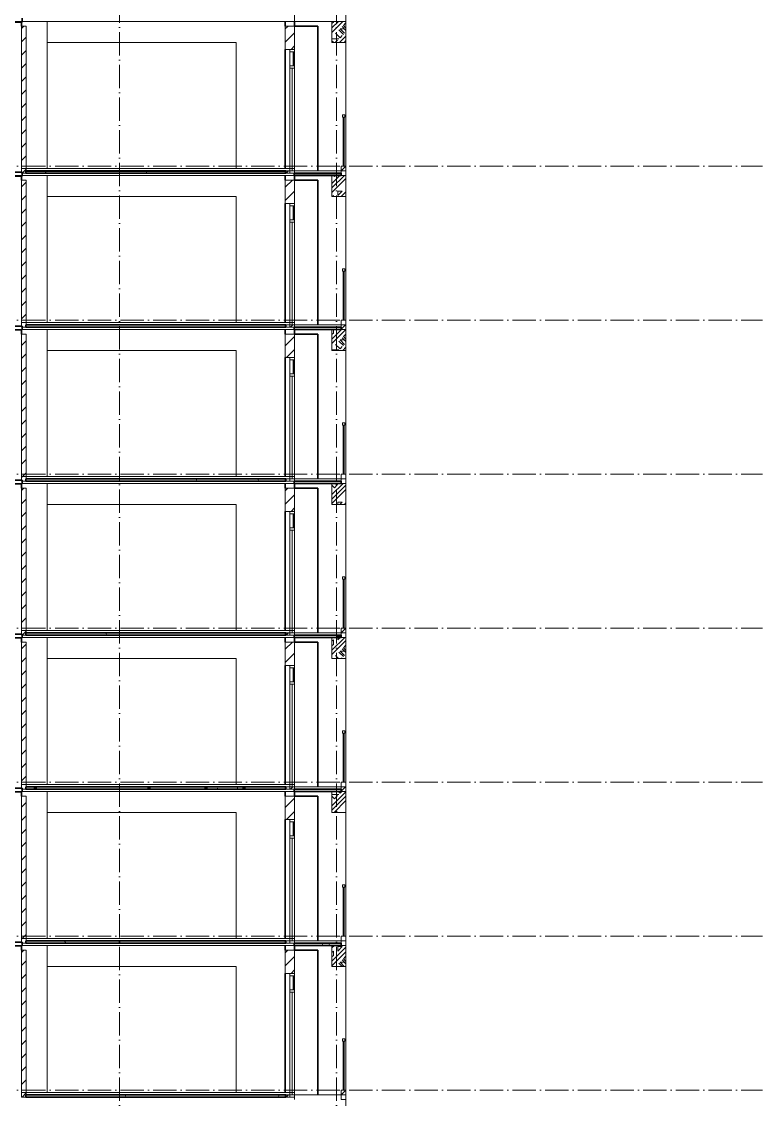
# Model space of a CAD drawing. Header units: millimetres. Extents: x -4940 to 55609, y -15283 to 93540.
# Drawn here: x 35650 to 51521, y 25000 to 48100 of the extents above; entities that cross this region are included whole.
import ezdxf

# ---------------------------------------------------------------- set-up
doc = ezdxf.new("R2010")
doc.units = ezdxf.units.MM
doc.linetypes.add('Grid Line', pattern=[14, 10, -2, 0, -2])
for name, color, linetype, lineweight in [('A-FLOR-HRAL', 41, 'Continuous', 5), ('A-FLOR-MCUT', 3, 'Continuous', 9), ('CUA', 31, 'Continuous', 9), ('HATCH-TUONG', 152, 'Continuous', 9), ('NET CAT', 3, 'Continuous', 5), ('NET CATConcrete', 3, 'Continuous', 5), ('NET THAY 2', 55, 'Continuous', 5), ('NET-CAT', 3, 'Continuous', 9), ('NET-THAY', 2, 'Continuous', 15), ('TRUC', 225, 'Continuous', 5)]:
    doc.layers.add(name, color=color, linetype=linetype, lineweight=lineweight)
pattern_1 = [(0, (21278.48, 39800), (1625.6, 406.4), [67.056, -1152.144, 67.056, -1152.144, -6502.4]), (0, (21278.48, 39800), (1625.6, 406.4), [-2438.4, 67.056, -2371.344, 67.056, -1152.144, -2844.8]), (0, (21278.48, 39800), (1625.6, 406.4), [-6096, 67.056, -745.744, 67.056, -1964.944]), (120, (21888.08, 40003.2), (-1164.753, 1204.611), [67.056, -1152.144, 67.056, -7654.544]), (120, (21888.08, 40003.2), (-1164.753, 1204.611), [-1286.256, -1152.144, 67.056, -2371.344, -4064]), (120, (21888.08, 40003.2), (-1164.753, 1204.611), [-4876.8, 67.056, -1152.144, 67.056, -2777.744]), (120, (21888.08, 40003.2), (-1164.753, 1204.611), [-6163.056, -745.744, 67.056, -1964.944]), (240, (22091.28, 40816), (-460.847, -1611.011), [67.056, -1152.144, 67.056, -7654.544]), (240, (22091.28, 40816), (-460.847, -1611.011), [-1286.256, -1152.144, 67.056, -2371.344, -4064]), (240, (22091.28, 40816), (-460.847, -1611.011), [-4876.8, 67.056, -1152.144, 67.056, -2777.744]), (240, (22091.28, 40816), (-460.847, -1611.011), [-6163.056, -745.744, 67.056, -1964.944])]
pattern_2 = [(45, (21278.48, 39800), (-141.4214, 141.4214), [])]
pattern_3 = [(45, (21373.7, 39800), (-476.246, 476.246), []), (45, (21469, 39800), (-476.246, 476.246), []), (45, (21278.5, 39800), (-476.246, 476.246), []), (45, (21754.7, 39800), (-476.246, 476.246), []), (45, (21850, 39800), (-476.246, 476.246), []), (0, (21659.5, 39895.25), (0, 952.5), [95.25, -857.25]), (0, (21754.7, 39990.5), (0, 952.5), [95.25, -857.25]), (45, (21659.5, 39895.25), (0, 952.491), [134.684, -1212.342]), (45, (21754.7, 39895.25), (0, 952.491), [134.684, -1212.342]), (0, (21659.5, 39895.25), (0, 952.5), [95.25, -857.25]), (90, (21183.2, 39895.25), (-952.5, 6e-14), [95.25, -857.25]), (90, (21278.5, 39895.25), (-952.5, 6e-14), [190.5, -762]), (45, (21183.2, 39990.5), (0, 952.491), [134.684, -1212.342]), (90, (22040.5, 40181), (-952.5, 6e-14), [95.25, -857.25]), (0, (21945.2, 40181), (0, 952.5), [95.25, -857.25]), (45, (21945.2, 40181), (0, 952.491), [134.684, -1212.342]), (0, (22135.7, 39895.25), (0, 952.5), [95.25, -857.25]), (0, (22135.7, 40371.5), (0, 952.5), [95.25, -857.25]), (90, (22326.2, 40466.75), (-952.5, 6e-14), [95.25, -857.25]), (45, (22135.7, 40371.5), (0, 952.491), [269.367, -1077.66]), (45, (22231, 40371.5), (0, 952.491), [134.684, -1212.342]), (45, (22421.5, 40562), (0, 952.491), [134.684, -1212.342]), (0, (22421.5, 40657.25), (0, 952.5), [95.25, -857.25]), (90, (22421.5, 40562), (-952.5, 6e-14), [95.25, -857.25]), (0, (21754.7, 40562), (0, 952.5), [95.25, -857.25]), (0, (21945.2, 40657.25), (0, 952.5), [95.25, -857.25]), (90, (21850, 40562), (-952.5, 6e-14), [95.25, -857.25]), (90, (21945.2, 40562), (-952.5, 6e-14), [95.25, -857.25]), (45, (21754.7, 40562), (0, 952.491), [134.684, -1212.342]), (45, (21945.2, 40562), (0, 952.491), [134.684, -1212.342]), (135, (21397.46, 40014.8), (-952.491, 6e-14), [134.684, -1212.342]), (135, (21516.6, 40133.4), (-952.491, 6e-14), [134.683, -1212.342]), (135, (21588.04, 40204.8), (-952.491, 6e-14), [134.683, -1212.342]), (135, (21611.85, 40228.6), (-952.491, 6e-14), [134.683, -1212.342]), (135, (21659.5, 40276.25), (-952.491, 6e-14), [134.683, -1212.342]), (135, (21683.3, 40300.06), (-952.491, 6e-14), [134.683, -1212.342]), (135, (21754.7, 40371.5), (-952.491, 6e-14), [134.683, -1212.342]), (135, (21802.35, 40419.1), (-952.491, 6e-14), [134.683, -1212.342]), (45, (21397.46, 40014.8), (0, 952.491), [95.25, -1251.775]), (45, (21516.6, 40133.4), (0, 952.491), [67.36, -1279.665]), (45, (21683.3, 40300.06), (0, 952.491), [67.36, -1279.665]), (45, (21588.04, 40395.3), (0, 952.491), [67.36, -1279.665]), (45, (21754.7, 40371.5), (0, 952.491), [67.36, -1279.665]), (45, (21659.5, 40466.75), (0, 952.491), [67.36, -1279.665]), (0, (21302.7, 40109.5), (0, 952.5), [190.043, -762.457]), (0, (21516.6, 40323.9), (0, 952.5), [95.25, -857.25])]

# ---------------------------------------------------------------- blocks, each defined once
blk = doc.blocks.new('CUA LO GIA - DB6-60239-MẶT CẮT A-A')
at = {"layer": 'CUA', "color": 130}
for p, q in [((41500, 24400), (41400, 24400)), ((41400, 24400), (41400, 24350)), ((41400, 24350), (41500, 24350)), ((41400, 24350), (41400, 24050)), ((41480, 24350), (41470, 24350)), ((41470, 24350), (41470, 24050)), ((41480, 24050), (41480, 24350)), ((41500, 24350), (41500, 24400)), ((41500, 24350), (41500, 24050)), ((41500, 24050), (41400, 24050)), ((41400, 24050), (41400, 24000)), ((41470, 24050), (41480, 24050)), ((41500, 24000), (41500, 24050)), ((41400, 24000), (41500, 24000)), ((41400, 24000), (41400, 21800)), ((41450, 24000), (41400, 24000)), ((41450, 21800), (41450, 24000)), ((41500, 24000), (41500, 21850)), ((41500, 21800), (41400, 21800)), ((41400, 21800), (41400, 21750)), ((41400, 21800), (41450, 21800)), ((41400, 21750), (41500, 21750)), ((41500, 21750), (41500, 21800))]:
    blk.add_line(p, q, dxfattribs=at)
blk = doc.blocks.new('Railing - 25mm-77671-MẶT CẮT A-A')
at = {"layer": 'NET THAY 2', "color": 130, "lineweight": 9}
for p, q in [((42537, 22950), (42537, 21900)), ((42562, 21900), (42562, 22950))]:
    blk.add_line(p, q, dxfattribs=at)
blk = doc.blocks.new('Railing - Railing-227109-MẶT CẮT A-A')
at = {"layer": 'A-FLOR-HRAL', "color": 130, "lineweight": 9}
for p, q in [((42525, 23000), (42525, 22950)), ((42575, 23000), (42525, 23000)), ((42525, 22950), (42575, 22950)), ((42575, 22950), (42575, 23000))]:
    blk.add_line(p, q, dxfattribs=at)
blk.add_blockref('Railing - 25mm-77671-MẶT CẮT A-A', (0, 0))
blk = doc.blocks.new('ALC1807-ASCENT PLAZA-TANG DIEN HINH-TANG 5_rvt-2-MẶT CẮT A-A')
at = {"layer": 'HATCH-TUONG'}
h = blk.add_hatch(dxfattribs=at)
h.set_pattern_fill('FP_10', color=130, style=0, pattern_type=2)
h.set_pattern_definition(pattern_2)
h.paths.add_polyline_path([(35650, 25050), (35750, 25050), (35750, 28200), (35650, 28200), (35650, 25050)], flags=0)
h = blk.add_hatch(dxfattribs=at)
h.set_pattern_fill('FP_10', color=130, style=0, pattern_type=2)
h.set_pattern_definition(pattern_2)
h.paths.add_polyline_path([(41500, 25050), (41500, 25100), (41300, 25100), (41300, 25050)], flags=0)
h.paths.add_polyline_path([(41500, 27700), (41500, 28200), (41300, 28200), (41300, 27700)], flags=0)
h = blk.add_hatch(dxfattribs=at)
h.set_pattern_fill('FP_10', color=130, style=0, pattern_type=2)
h.set_pattern_definition(pattern_2)
h.paths.add_polyline_path([(42500, 25000), (42600, 25000), (42600, 25200), (42500, 25200)], flags=0)
at = {"layer": 'NET CAT', "lineweight": 9}
h = blk.add_hatch(dxfattribs=at)
h.set_pattern_fill('FP_9', color=130, style=0, pattern_type=2)
h.set_pattern_definition(pattern_1)
h.paths.add_polyline_path([(40521, 25090), (41310, 25090), (41310, 25100), (35740, 25100), (35740, 25090), (37274, 25090)], flags=0)
h = blk.add_hatch(dxfattribs=at)
h.set_pattern_fill('FP_9', color=130, style=0, pattern_type=2)
h.set_pattern_definition(pattern_1)
h.paths.add_polyline_path([(40521, 25050), (41310, 25050), (41310, 25090), (35740, 25090), (35740, 25050), (37274, 25050)], flags=0)
at = {"layer": 'A-FLOR-MCUT', "color": 130}
blk.add_line((41310, 25090), (35740, 25090), dxfattribs=at)
at = {"layer": 'NET-CAT', "color": 130}
for p, q in [((35750, 28200), (35650, 28200)), ((35650, 28200), (35650, 25050)), ((35750, 25050), (35750, 28200)), ((41300, 28200), (41300, 27700)), ((41500, 28200), (41300, 28200)), ((41500, 27700), (41500, 28200)), ((41300, 27700), (41500, 27700)), ((42500, 25200), (42500, 25000)), ((42600, 25200), (42500, 25200)), ((42600, 25000), (42600, 25200)), ((35650, 25050), (35750, 25050)), ((41300, 25100), (41300, 25050)), ((41500, 25100), (41300, 25100)), ((41300, 25050), (41500, 25050)), ((41500, 25050), (41500, 25100)), ((42500, 25000), (42600, 25000))]:
    blk.add_line(p, q, dxfattribs=at)
at = {"layer": 'NET-CAT', "color": 50, "lineweight": 35}
for p, q in [((41310, 25100), (35740, 25100)), ((35740, 25100), (35740, 25050)), ((35740, 25050), (41310, 25050)), ((41310, 25050), (41310, 25100))]:
    blk.add_line(p, q, dxfattribs=at)
at = {"layer": 'NET-THAY', "color": 50, "lineweight": 35}
for p, q in [((35650, 28200), (35650, 28290)), ((41300, 28200), (41300, 28300)), ((41500, 28300), (41500, 28200)), ((41900, 28200), (41500, 28200)), ((41900, 28200), (42000, 28200)), ((42000, 28200), (42000, 25100)), ((41300, 25150), (41300, 27700))]:
    blk.add_line(p, q, dxfattribs=at)
at = {"color": 50, "lineweight": 35}
for name in ['CUA LO GIA - DB6-60239-MẶT CẮT A-A', 'Railing - Railing-227109-MẶT CẮT A-A']:
    blk.add_blockref(name, (0, 3300), dxfattribs=at)
blk = doc.blocks.new('ALC1807-ASCENT PLAZA-TANG DIEN HINH-TANG 5_rvt-3-MẶT CẮT A-A')
at = {"layer": 'HATCH-TUONG'}
h = blk.add_hatch(dxfattribs=at)
h.set_pattern_fill('FP_10', color=130, style=0, pattern_type=2)
h.set_pattern_definition(pattern_2)
h.paths.add_polyline_path([(35650, 28350), (35750, 28350), (35750, 31500), (35650, 31500), (35650, 28350)], flags=0)
h = blk.add_hatch(dxfattribs=at)
h.set_pattern_fill('FP_10', color=130, style=0, pattern_type=2)
h.set_pattern_definition(pattern_2)
h.paths.add_polyline_path([(41500, 28350), (41500, 28400), (41300, 28400), (41300, 28350)], flags=0)
h.paths.add_polyline_path([(41500, 31000), (41500, 31500), (41300, 31500), (41300, 31000)], flags=0)
h = blk.add_hatch(dxfattribs=at)
h.set_pattern_fill('FP_10', color=130, style=0, pattern_type=2)
h.set_pattern_definition(pattern_2)
h.paths.add_polyline_path([(42500, 28300), (42600, 28300), (42600, 28500), (42500, 28500)], flags=0)
at = {"layer": 'NET CAT', "lineweight": 9}
h = blk.add_hatch(dxfattribs=at)
h.set_pattern_fill('FP_9', color=130, style=0, pattern_type=2)
h.set_pattern_definition(pattern_1)
h.paths.add_polyline_path([(40521, 28390), (41310, 28390), (41310, 28400), (35740, 28400), (35740, 28390), (37274, 28390)], flags=0)
h = blk.add_hatch(dxfattribs=at)
h.set_pattern_fill('FP_9', color=130, style=0, pattern_type=2)
h.set_pattern_definition(pattern_1)
h.paths.add_polyline_path([(40521, 28350), (41310, 28350), (41310, 28390), (35740, 28390), (35740, 28350), (37274, 28350)], flags=0)
h = blk.add_hatch(dxfattribs=at)
h.set_pattern_fill('FP_9', color=130, style=0, pattern_type=2)
h.set_pattern_definition(pattern_1)
h.paths.add_polyline_path([(41490, 28300), (42500, 28300), (42500, 28340), (41490, 28340)], flags=0)
at = {"layer": 'A-FLOR-MCUT', "color": 130}
for p, q in [((41310, 28390), (35740, 28390)), ((42500, 28340), (41490, 28340))]:
    blk.add_line(p, q, dxfattribs=at)
at = {"layer": 'NET-CAT', "color": 130}
for p, q in [((35750, 31500), (35650, 31500)), ((35650, 31500), (35650, 28350)), ((35750, 28350), (35750, 31500)), ((41300, 31500), (41300, 31000)), ((41500, 31500), (41300, 31500)), ((41500, 31000), (41500, 31500)), ((41300, 31000), (41500, 31000)), ((42500, 28500), (42500, 28300)), ((42600, 28500), (42500, 28500)), ((42600, 28300), (42600, 28500)), ((35650, 28350), (35750, 28350)), ((41300, 28400), (41300, 28350)), ((41500, 28400), (41300, 28400)), ((41300, 28350), (41500, 28350)), ((41500, 28350), (41500, 28400)), ((42500, 28300), (42600, 28300))]:
    blk.add_line(p, q, dxfattribs=at)
at = {"layer": 'NET-CAT', "color": 50, "lineweight": 35}
for p, q in [((35660, 28370), (33750, 28370)), ((33750, 28290), (35660, 28290)), ((35660, 28290), (35660, 28370)), ((41310, 28400), (35740, 28400)), ((35740, 28400), (35740, 28350)), ((35740, 28350), (41310, 28350)), ((41310, 28350), (41310, 28400)), ((42500, 28350), (41490, 28350)), ((41490, 28350), (41490, 28300)), ((41490, 28300), (42500, 28300)), ((42500, 28300), (42500, 28350))]:
    blk.add_line(p, q, dxfattribs=at)
at = {"layer": 'NET-THAY', "color": 50, "lineweight": 35}
for p, q in [((35650, 31500), (35650, 31590)), ((41300, 31500), (41300, 31600)), ((41500, 31600), (41500, 31500)), ((41900, 31500), (41500, 31500)), ((41900, 31500), (42000, 31500)), ((42000, 31500), (42000, 28400)), ((41300, 28450), (41300, 31000))]:
    blk.add_line(p, q, dxfattribs=at)
at = {"color": 50, "lineweight": 35}
for name in ['CUA LO GIA - DB6-60239-MẶT CẮT A-A', 'Railing - Railing-227109-MẶT CẮT A-A']:
    blk.add_blockref(name, (0, 6600), dxfattribs=at)
blk = doc.blocks.new('ALC1807-ASCENT PLAZA-TANG DIEN HINH-TANG 5_rvt-4-MẶT CẮT A-A')
at = {"layer": 'HATCH-TUONG'}
h = blk.add_hatch(dxfattribs=at)
h.set_pattern_fill('FP_10', color=130, style=0, pattern_type=2)
h.set_pattern_definition(pattern_2)
h.paths.add_polyline_path([(35650, 31650), (35750, 31650), (35750, 34800), (35650, 34800), (35650, 31650)], flags=0)
h = blk.add_hatch(dxfattribs=at)
h.set_pattern_fill('FP_10', color=130, style=0, pattern_type=2)
h.set_pattern_definition(pattern_2)
h.paths.add_polyline_path([(41500, 31650), (41500, 31700), (41300, 31700), (41300, 31650)], flags=0)
h.paths.add_polyline_path([(41500, 34300), (41500, 34800), (41300, 34800), (41300, 34300)], flags=0)
h = blk.add_hatch(dxfattribs=at)
h.set_pattern_fill('FP_10', color=130, style=0, pattern_type=2)
h.set_pattern_definition(pattern_2)
h.paths.add_polyline_path([(42500, 31600), (42600, 31600), (42600, 31800), (42500, 31800)], flags=0)
at = {"layer": 'NET CAT', "lineweight": 9}
h = blk.add_hatch(dxfattribs=at)
h.set_pattern_fill('FP_9', color=130, style=0, pattern_type=2)
h.set_pattern_definition(pattern_1)
h.paths.add_polyline_path([(40521, 31690), (41310, 31690), (41310, 31700), (35740, 31700), (35740, 31690), (37274, 31690)], flags=0)
h = blk.add_hatch(dxfattribs=at)
h.set_pattern_fill('FP_9', color=130, style=0, pattern_type=2)
h.set_pattern_definition(pattern_1)
h.paths.add_polyline_path([(40521, 31650), (41310, 31650), (41310, 31690), (35740, 31690), (35740, 31650), (37274, 31650)], flags=0)
at = {"layer": 'A-FLOR-MCUT', "color": 130}
for p, q in [((41310, 31690), (35740, 31690)), ((42500, 31640), (41490, 31640))]:
    blk.add_line(p, q, dxfattribs=at)
at = {"layer": 'NET-CAT', "color": 130}
for p, q in [((35750, 34800), (35650, 34800)), ((35650, 34800), (35650, 31650)), ((35750, 31650), (35750, 34800)), ((41300, 34800), (41300, 34300)), ((41500, 34800), (41300, 34800)), ((41500, 34300), (41500, 34800)), ((41300, 34300), (41500, 34300)), ((35650, 31650), (35750, 31650)), ((41300, 31700), (41300, 31650)), ((41500, 31700), (41300, 31700)), ((41300, 31650), (41500, 31650)), ((41500, 31650), (41500, 31700)), ((42500, 31800), (42500, 31600)), ((42600, 31800), (42500, 31800)), ((42600, 31600), (42600, 31800)), ((42500, 31600), (42600, 31600))]:
    blk.add_line(p, q, dxfattribs=at)
at = {"layer": 'NET-CAT', "color": 50, "lineweight": 35}
for p, q in [((35660, 31670), (33750, 31670)), ((35660, 31590), (35660, 31670)), ((41310, 31700), (35740, 31700)), ((35740, 31700), (35740, 31650)), ((35740, 31650), (41310, 31650)), ((41310, 31650), (41310, 31700)), ((42500, 31650), (41490, 31650)), ((41490, 31650), (41490, 31600)), ((42500, 31600), (42500, 31650)), ((33750, 31590), (35660, 31590)), ((41490, 31600), (42500, 31600))]:
    blk.add_line(p, q, dxfattribs=at)
at = {"layer": 'NET-THAY', "color": 50, "lineweight": 35}
for p, q in [((35650, 34800), (35650, 34890)), ((41300, 34800), (41300, 34900)), ((41500, 34900), (41500, 34800)), ((41900, 34800), (41500, 34800)), ((41900, 34800), (42000, 34800)), ((42000, 34800), (42000, 31700)), ((41300, 31750), (41300, 34300))]:
    blk.add_line(p, q, dxfattribs=at)
at = {"color": 50, "lineweight": 35}
for name in ['CUA LO GIA - DB6-60239-MẶT CẮT A-A', 'Railing - Railing-227109-MẶT CẮT A-A']:
    blk.add_blockref(name, (0, 9900), dxfattribs=at)
blk = doc.blocks.new('ALC1807-ASCENT PLAZA-TANG DIEN HINH-TANG 5_rvt-5-MẶT CẮT A-A')
at = {"layer": 'HATCH-TUONG'}
h = blk.add_hatch(dxfattribs=at)
h.set_pattern_fill('FP_10', color=130, style=0, pattern_type=2)
h.set_pattern_definition(pattern_2)
h.paths.add_polyline_path([(35650, 34950), (35750, 34950), (35750, 38100), (35650, 38100), (35650, 34950)], flags=0)
h = blk.add_hatch(dxfattribs=at)
h.set_pattern_fill('FP_10', color=130, style=0, pattern_type=2)
h.set_pattern_definition(pattern_2)
h.paths.add_polyline_path([(41500, 34950), (41500, 35000), (41300, 35000), (41300, 34950)], flags=0)
h.paths.add_polyline_path([(41500, 37600), (41500, 38100), (41300, 38100), (41300, 37600)], flags=0)
h = blk.add_hatch(dxfattribs=at)
h.set_pattern_fill('FP_10', color=130, style=0, pattern_type=2)
h.set_pattern_definition(pattern_2)
h.paths.add_polyline_path([(42500, 34900), (42600, 34900), (42600, 35100), (42500, 35100)], flags=0)
at = {"layer": 'NET CAT', "lineweight": 9}
h = blk.add_hatch(dxfattribs=at)
h.set_pattern_fill('FP_9', color=130, style=0, pattern_type=2)
h.set_pattern_definition(pattern_1)
h.paths.add_polyline_path([(40521, 34950), (41310, 34950), (41310, 34990), (35740, 34990), (35740, 34950), (37274, 34950)], flags=0)
h = blk.add_hatch(dxfattribs=at)
h.set_pattern_fill('FP_9', color=130, style=0, pattern_type=2)
h.set_pattern_definition(pattern_1)
h.paths.add_polyline_path([(41490, 34900), (42500, 34900), (42500, 34940), (41490, 34940)], flags=0)
at = {"layer": 'A-FLOR-MCUT', "color": 130}
for p, q in [((41310, 34990), (35740, 34990)), ((42500, 34940), (41490, 34940))]:
    blk.add_line(p, q, dxfattribs=at)
at = {"layer": 'NET-CAT', "color": 130}
for p, q in [((35750, 38100), (35650, 38100)), ((35650, 38100), (35650, 34950)), ((35750, 34950), (35750, 38100)), ((41300, 38100), (41300, 37600)), ((41500, 38100), (41300, 38100)), ((41500, 37600), (41500, 38100)), ((41300, 37600), (41500, 37600)), ((35650, 34950), (35750, 34950)), ((41300, 35000), (41300, 34950)), ((41500, 35000), (41300, 35000)), ((41300, 34950), (41500, 34950)), ((41500, 34950), (41500, 35000)), ((42500, 35100), (42500, 34900)), ((42600, 35100), (42500, 35100)), ((42500, 34900), (42600, 34900)), ((42600, 34900), (42600, 35100))]:
    blk.add_line(p, q, dxfattribs=at)
at = {"layer": 'NET-CAT', "color": 50, "lineweight": 35}
for p, q in [((35660, 34970), (33750, 34970)), ((33750, 34890), (35660, 34890)), ((35660, 34890), (35660, 34970)), ((41310, 35000), (35740, 35000)), ((35740, 35000), (35740, 34950)), ((35740, 34950), (41310, 34950)), ((41310, 34950), (41310, 35000)), ((42500, 34950), (41490, 34950)), ((41490, 34950), (41490, 34900)), ((41490, 34900), (42500, 34900)), ((42500, 34900), (42500, 34950))]:
    blk.add_line(p, q, dxfattribs=at)
at = {"layer": 'NET-THAY', "color": 50, "lineweight": 35}
for p, q in [((35650, 38100), (35650, 38190)), ((41300, 38100), (41300, 38200)), ((41500, 38200), (41500, 38100)), ((41900, 38100), (41500, 38100)), ((41900, 38100), (42000, 38100)), ((42000, 38100), (42000, 35000)), ((41300, 35050), (41300, 37600))]:
    blk.add_line(p, q, dxfattribs=at)
at = {"color": 50, "lineweight": 35}
for name in ['CUA LO GIA - DB6-60239-MẶT CẮT A-A', 'Railing - Railing-227109-MẶT CẮT A-A']:
    blk.add_blockref(name, (0, 13200), dxfattribs=at)
blk = doc.blocks.new('ALC1807-ASCENT PLAZA-TANG DIEN HINH-TANG 5_rvt-6-MẶT CẮT A-A')
at = {"layer": 'HATCH-TUONG'}
h = blk.add_hatch(dxfattribs=at)
h.set_pattern_fill('FP_10', color=130, style=0, pattern_type=2)
h.set_pattern_definition(pattern_2)
h.paths.add_polyline_path([(35650, 38250), (35750, 38250), (35750, 41400), (35650, 41400), (35650, 38250)], flags=0)
h = blk.add_hatch(dxfattribs=at)
h.set_pattern_fill('FP_10', color=130, style=0, pattern_type=2)
h.set_pattern_definition(pattern_2)
h.paths.add_polyline_path([(41500, 38250), (41500, 38300), (41300, 38300), (41300, 38250)], flags=0)
h.paths.add_polyline_path([(41500, 40900), (41500, 41400), (41300, 41400), (41300, 40900)], flags=0)
h = blk.add_hatch(dxfattribs=at)
h.set_pattern_fill('FP_10', color=130, style=0, pattern_type=2)
h.set_pattern_definition(pattern_2)
h.paths.add_polyline_path([(42500, 38200), (42600, 38200), (42600, 38400), (42500, 38400)], flags=0)
at = {"layer": 'NET CAT', "lineweight": 9}
h = blk.add_hatch(dxfattribs=at)
h.set_pattern_fill('FP_9', color=130, style=0, pattern_type=2)
h.set_pattern_definition(pattern_1)
h.paths.add_polyline_path([(40521, 38290), (41310, 38290), (41310, 38300), (35740, 38300), (35740, 38290), (37274, 38290)], flags=0)
h = blk.add_hatch(dxfattribs=at)
h.set_pattern_fill('FP_9', color=130, style=0, pattern_type=2)
h.set_pattern_definition(pattern_1)
h.paths.add_polyline_path([(40521, 38250), (41310, 38250), (41310, 38290), (35740, 38290), (35740, 38250), (37274, 38250)], flags=0)
at = {"layer": 'A-FLOR-MCUT', "color": 130}
for p, q in [((41310, 38290), (35740, 38290)), ((42500, 38240), (41490, 38240))]:
    blk.add_line(p, q, dxfattribs=at)
at = {"layer": 'NET-CAT', "color": 130}
for p, q in [((35750, 41400), (35650, 41400)), ((35650, 41400), (35650, 38250)), ((35750, 38250), (35750, 41400)), ((41300, 41400), (41300, 40900)), ((41500, 41400), (41300, 41400)), ((41500, 40900), (41500, 41400)), ((41300, 40900), (41500, 40900)), ((42500, 38400), (42500, 38200)), ((42600, 38400), (42500, 38400)), ((42600, 38200), (42600, 38400)), ((35650, 38250), (35750, 38250)), ((41300, 38300), (41300, 38250)), ((41500, 38300), (41300, 38300)), ((41300, 38250), (41500, 38250)), ((41500, 38250), (41500, 38300)), ((42500, 38200), (42600, 38200))]:
    blk.add_line(p, q, dxfattribs=at)
at = {"layer": 'NET-CAT', "color": 50, "lineweight": 35}
for p, q in [((35660, 38270), (33750, 38270)), ((33750, 38190), (35660, 38190)), ((35660, 38190), (35660, 38270)), ((41310, 38300), (35740, 38300)), ((35740, 38300), (35740, 38250)), ((35740, 38250), (41310, 38250)), ((41310, 38250), (41310, 38300)), ((42500, 38250), (41490, 38250)), ((41490, 38250), (41490, 38200)), ((41490, 38200), (42500, 38200)), ((42500, 38200), (42500, 38250))]:
    blk.add_line(p, q, dxfattribs=at)
at = {"layer": 'NET-THAY', "color": 50, "lineweight": 35}
for p, q in [((35650, 41400), (35650, 41490)), ((41300, 41400), (41300, 41500)), ((41500, 41500), (41500, 41400)), ((41900, 41400), (41500, 41400)), ((41900, 41400), (42000, 41400)), ((42000, 41400), (42000, 38300)), ((41300, 38350), (41300, 40900))]:
    blk.add_line(p, q, dxfattribs=at)
at = {"color": 50, "lineweight": 35}
for name in ['CUA LO GIA - DB6-60239-MẶT CẮT A-A', 'Railing - Railing-227109-MẶT CẮT A-A']:
    blk.add_blockref(name, (0, 16500), dxfattribs=at)
blk = doc.blocks.new('ALC1807-ASCENT PLAZA-TANG DIEN HINH-TANG 5_rvt-7-MẶT CẮT A-A')
at = {"layer": 'HATCH-TUONG'}
h = blk.add_hatch(dxfattribs=at)
h.set_pattern_fill('FP_10', color=130, style=0, pattern_type=2)
h.set_pattern_definition(pattern_2)
h.paths.add_polyline_path([(35650, 41550), (35750, 41550), (35750, 44700), (35650, 44700), (35650, 41550)], flags=0)
h = blk.add_hatch(dxfattribs=at)
h.set_pattern_fill('FP_10', color=130, style=0, pattern_type=2)
h.set_pattern_definition(pattern_2)
h.paths.add_polyline_path([(41500, 41550), (41500, 41600), (41300, 41600), (41300, 41550)], flags=0)
h.paths.add_polyline_path([(41500, 44200), (41500, 44700), (41300, 44700), (41300, 44200)], flags=0)
h = blk.add_hatch(dxfattribs=at)
h.set_pattern_fill('FP_10', color=130, style=0, pattern_type=2)
h.set_pattern_definition(pattern_2)
h.paths.add_polyline_path([(42500, 41500), (42600, 41500), (42600, 41700), (42500, 41700)], flags=0)
at = {"layer": 'NET CAT', "lineweight": 9}
h = blk.add_hatch(dxfattribs=at)
h.set_pattern_fill('FP_9', color=130, style=0, pattern_type=2)
h.set_pattern_definition(pattern_1)
h.paths.add_polyline_path([(40521, 41590), (41310, 41590), (41310, 41600), (35740, 41600), (35740, 41590), (37274, 41590)], flags=0)
at = {"layer": 'A-FLOR-MCUT', "color": 130}
for p, q in [((41310, 41590), (35740, 41590)), ((42500, 41540), (41490, 41540))]:
    blk.add_line(p, q, dxfattribs=at)
at = {"layer": 'NET-CAT', "color": 130}
for p, q in [((35750, 44700), (35650, 44700)), ((35650, 44700), (35650, 41550)), ((35750, 41550), (35750, 44700)), ((41300, 44700), (41300, 44200)), ((41500, 44700), (41300, 44700)), ((41500, 44200), (41500, 44700)), ((41300, 44200), (41500, 44200)), ((41300, 41600), (41300, 41550)), ((41500, 41600), (41300, 41600)), ((41500, 41550), (41500, 41600)), ((42500, 41700), (42500, 41500)), ((42600, 41700), (42500, 41700)), ((42600, 41500), (42600, 41700)), ((35650, 41550), (35750, 41550)), ((41300, 41550), (41500, 41550)), ((42500, 41500), (42600, 41500))]:
    blk.add_line(p, q, dxfattribs=at)
at = {"layer": 'NET-CAT', "color": 50, "lineweight": 35}
for p, q in [((41310, 41600), (35740, 41600)), ((35740, 41600), (35740, 41550)), ((41310, 41550), (41310, 41600)), ((35660, 41570), (33750, 41570)), ((33750, 41490), (35660, 41490)), ((35660, 41490), (35660, 41570)), ((35740, 41550), (41310, 41550)), ((42500, 41550), (41490, 41550)), ((41490, 41550), (41490, 41500)), ((41490, 41500), (42500, 41500)), ((42500, 41500), (42500, 41550))]:
    blk.add_line(p, q, dxfattribs=at)
at = {"layer": 'NET-THAY', "color": 50, "lineweight": 35}
for p, q in [((35650, 44700), (35650, 44790)), ((41300, 44700), (41300, 44800)), ((41500, 44800), (41500, 44700)), ((41900, 44700), (41500, 44700)), ((41900, 44700), (42000, 44700)), ((42000, 44700), (42000, 41600)), ((41300, 41650), (41300, 44200))]:
    blk.add_line(p, q, dxfattribs=at)
at = {"color": 50, "lineweight": 35}
for name in ['CUA LO GIA - DB6-60239-MẶT CẮT A-A', 'Railing - Railing-227109-MẶT CẮT A-A']:
    blk.add_blockref(name, (0, 19800), dxfattribs=at)
blk = doc.blocks.new('ALC1807-ASCENT PLAZA-TANG DIEN HINH-TANG 5_rvt-8-MẶT CẮT A-A')
at = {"layer": 'HATCH-TUONG'}
h = blk.add_hatch(dxfattribs=at)
h.set_pattern_fill('FP_10', color=130, style=0, pattern_type=2)
h.set_pattern_definition(pattern_2)
h.paths.add_polyline_path([(35650, 44850), (35750, 44850), (35750, 48000), (35650, 48000), (35650, 44850)], flags=0)
h = blk.add_hatch(dxfattribs=at)
h.set_pattern_fill('FP_10', color=130, style=0, pattern_type=2)
h.set_pattern_definition(pattern_2)
h.paths.add_polyline_path([(41500, 44850), (41500, 44900), (41300, 44900), (41300, 44850)], flags=0)
h.paths.add_polyline_path([(41500, 47500), (41500, 48000), (41300, 48000), (41300, 47500)], flags=0)
h = blk.add_hatch(dxfattribs=at)
h.set_pattern_fill('FP_10', color=130, style=0, pattern_type=2)
h.set_pattern_definition(pattern_2)
h.paths.add_polyline_path([(42500, 44800), (42600, 44800), (42600, 45000), (42500, 45000)], flags=0)
at = {"layer": 'NET CAT', "lineweight": 9}
h = blk.add_hatch(dxfattribs=at)
h.set_pattern_fill('FP_9', color=130, style=0, pattern_type=2)
h.set_pattern_definition(pattern_1)
h.paths.add_polyline_path([(40521, 44850), (41310, 44850), (41310, 44890), (35740, 44890), (35740, 44850), (37274, 44850)], flags=0)
at = {"layer": 'A-FLOR-MCUT', "color": 130}
for p, q in [((41310, 44890), (35740, 44890)), ((42500, 44840), (41490, 44840))]:
    blk.add_line(p, q, dxfattribs=at)
at = {"layer": 'NET-CAT', "color": 130}
for p, q in [((35750, 48000), (35650, 48000)), ((35650, 48000), (35650, 44850)), ((35750, 44850), (35750, 48000)), ((41300, 48000), (41300, 47500)), ((41500, 48000), (41300, 48000)), ((41500, 47500), (41500, 48000)), ((41300, 47500), (41500, 47500)), ((35650, 44850), (35750, 44850)), ((41300, 44900), (41300, 44850)), ((41500, 44900), (41300, 44900)), ((41300, 44850), (41500, 44850)), ((41500, 44850), (41500, 44900)), ((42500, 45000), (42500, 44800)), ((42600, 45000), (42500, 45000)), ((42600, 44800), (42600, 45000)), ((42500, 44800), (42600, 44800))]:
    blk.add_line(p, q, dxfattribs=at)
at = {"layer": 'NET-CAT', "color": 50, "lineweight": 35}
for p, q in [((35660, 44870), (33750, 44870)), ((35660, 44790), (35660, 44870)), ((41310, 44900), (35740, 44900)), ((35740, 44900), (35740, 44850)), ((35740, 44850), (41310, 44850)), ((41310, 44850), (41310, 44900)), ((42500, 44850), (41490, 44850)), ((41490, 44850), (41490, 44800)), ((42500, 44800), (42500, 44850)), ((33750, 44790), (35660, 44790)), ((41490, 44800), (42500, 44800))]:
    blk.add_line(p, q, dxfattribs=at)
at = {"layer": 'NET-THAY', "color": 50, "lineweight": 35}
for p, q in [((35650, 48000), (35650, 48090)), ((41300, 48000), (41300, 48100)), ((41500, 48100), (41500, 48000)), ((41900, 48000), (41500, 48000)), ((41900, 48000), (42000, 48000)), ((42000, 48000), (42000, 44900)), ((41300, 44950), (41300, 47500))]:
    blk.add_line(p, q, dxfattribs=at)
at = {"color": 50, "lineweight": 35}
for name in ['CUA LO GIA - DB6-60239-MẶT CẮT A-A', 'Railing - Railing-227109-MẶT CẮT A-A']:
    blk.add_blockref(name, (0, 23100), dxfattribs=at)
blk = doc.blocks.new('ALC1807-ASCENT PLAZA-TANG DIEN HINH-TANG 5_rvt-9-MẶT CẮT A-A')
at = {"layer": 'NET-CAT', "color": 50, "lineweight": 35}
for p, q in [((33750, 48090), (35660, 48090)), ((35660, 48090), (35660, 48170))]:
    blk.add_line(p, q, dxfattribs=at)

msp = doc.modelspace()

# ---------------------------------------------------------------- hatches: boundary and pattern name
at = {"layer": 'NET CATConcrete'}
h = msp.add_hatch(dxfattribs=at)
h.set_pattern_fill('FP_1', color=256, style=0, pattern_type=2)
h.set_pattern_definition(pattern_3)
h.paths.add_polyline_path([(42299.9, 47650), (42599.9, 47650), (42599.9, 48100), (42299.9, 48100)], flags=0)
h = msp.add_hatch(dxfattribs=at)
h.set_pattern_fill('FP_1', color=256, style=0, pattern_type=2)
h.set_pattern_definition(pattern_3)
h.paths.add_polyline_path([(42299.9, 44350), (42599.9, 44350), (42599.9, 44800), (42299.9, 44800)], flags=0)
h = msp.add_hatch(dxfattribs=at)
h.set_pattern_fill('FP_1', color=256, style=0, pattern_type=2)
h.set_pattern_definition(pattern_3)
h.paths.add_polyline_path([(42299.9, 41050), (42599.9, 41050), (42599.9, 41500), (42299.9, 41500)], flags=0)
h = msp.add_hatch(dxfattribs=at)
h.set_pattern_fill('FP_1', color=256, style=0, pattern_type=2)
h.set_pattern_definition(pattern_3)
h.paths.add_polyline_path([(42299.9, 37750), (42599.9, 37750), (42599.9, 38200), (42299.9, 38200)], flags=0)
h = msp.add_hatch(dxfattribs=at)
h.set_pattern_fill('FP_1', color=256, style=0, pattern_type=2)
h.set_pattern_definition(pattern_3)
h.paths.add_polyline_path([(42299.9, 34450), (42599.9, 34450), (42599.9, 34900), (42299.9, 34900)], flags=0)
h = msp.add_hatch(dxfattribs=at)
h.set_pattern_fill('FP_1', color=256, style=0, pattern_type=2)
h.set_pattern_definition(pattern_3)
h.paths.add_polyline_path([(42299.9, 31150), (42599.9, 31150), (42599.9, 31600), (42299.9, 31600)], flags=0)
h = msp.add_hatch(dxfattribs=at)
h.set_pattern_fill('FP_1', color=256, style=0, pattern_type=2)
h.set_pattern_definition(pattern_3)
h.paths.add_polyline_path([(42299.9, 27850), (42599.9, 27850), (42599.9, 28300), (42299.9, 28300)], flags=0)

# ---------------------------------------------------------------- linework, layer by layer
at = {"layer": 'NET CAT'}
for p, q in [((36199.9, 44950), (36199.9, 48100)), ((40249.9, 47650), (40249.9, 44950)), ((42599.9, 47650), (42599.9, 45000)), ((36199.9, 41650), (36199.9, 44800)), ((40249.9, 44350), (40249.9, 41650)), ((42599.9, 44350), (42599.9, 41700)), ((36199.9, 38350), (36199.9, 41500)), ((40249.9, 41050), (40249.9, 38350)), ((42599.9, 41050), (42599.9, 38400)), ((36199.9, 35050), (36199.9, 38200)), ((40249.9, 37750), (40249.9, 35050)), ((42599.9, 37750), (42599.9, 35100)), ((36199.9, 31750), (36199.9, 34900)), ((40249.9, 34450), (40249.9, 31750)), ((42599.9, 34450), (42599.9, 31800)), ((36199.9, 28450), (36199.9, 31600)), ((40249.9, 31150), (40249.9, 28450)), ((42599.9, 31150), (42599.9, 28500)), ((36199.9, 25150), (36199.9, 28300)), ((40249.9, 27850), (40249.9, 25150)), ((42599.9, 27850), (42599.9, 25200))]:
    msp.add_line(p, q, dxfattribs=at)
at = {"layer": 'NET CAT', "lineweight": 13}
for p, q in [((42299.9, 48100), (42299.9, 47650)), ((42599.9, 47650), (42599.9, 48100)), ((42299.9, 47650), (42599.9, 47650)), ((42299.9, 44800), (42299.9, 44350)), ((42599.9, 44350), (42599.9, 44800)), ((42299.9, 44350), (42599.9, 44350)), ((42299.9, 41500), (42299.9, 41050)), ((42599.9, 41050), (42599.9, 41500)), ((42299.9, 41050), (42599.9, 41050)), ((42299.9, 38200), (42299.9, 37750)), ((42599.9, 37750), (42599.9, 38200)), ((42299.9, 37750), (42599.9, 37750)), ((42299.9, 34900), (42299.9, 34450)), ((42599.9, 34450), (42599.9, 34900)), ((42299.9, 34450), (42599.9, 34450)), ((42299.9, 31600), (42299.9, 31150)), ((42599.9, 31150), (42599.9, 31600)), ((42299.9, 31150), (42599.9, 31150)), ((42299.9, 28300), (42299.9, 27850)), ((42599.9, 27850), (42599.9, 28300)), ((42299.9, 27850), (42599.9, 27850))]:
    msp.add_line(p, q, dxfattribs=at)
at = {"layer": 'NET CATConcrete'}
for p, q in [((42599.9, 48100), (42299.9, 48100)), ((40249.9, 47650), (36199.9, 47650)), ((42599.9, 44800), (42299.9, 44800)), ((40249.9, 44350), (36199.9, 44350)), ((42599.9, 41500), (42299.9, 41500)), ((40249.9, 41050), (36199.9, 41050)), ((42599.9, 38200), (42299.9, 38200)), ((40249.9, 37750), (36199.9, 37750)), ((42599.9, 34900), (42299.9, 34900)), ((40249.9, 34450), (36199.9, 34450)), ((42599.9, 31600), (42299.9, 31600)), ((40249.9, 31150), (36199.9, 31150)), ((42599.9, 28300), (42299.9, 28300)), ((40249.9, 27850), (36199.9, 27850))]:
    msp.add_line(p, q, dxfattribs=at)
at = {"layer": 'NET-CAT', "lineweight": 15}
for p, q in [((33099.9, 48100), (42299.9, 48100)), ((41499.9, 48250), (41499.9, 48100)), ((42599.9, 48100), (42599.9, 48200)), ((41499.9, 44950), (35649.9, 44950)), ((41499.9, 44950), (41499.9, 44800)), ((42599.9, 44900), (41499.9, 44900)), ((42599.9, 44800), (42599.9, 44900)), ((33099.9, 44800), (42299.9, 44800)), ((41499.9, 41650), (35649.9, 41650)), ((41499.9, 41650), (41499.9, 41500)), ((42599.9, 41600), (41499.9, 41600)), ((42599.9, 41500), (42599.9, 41600)), ((33099.9, 41500), (42299.9, 41500)), ((41499.9, 38350), (35649.9, 38350)), ((41499.9, 38350), (41499.9, 38200)), ((33099.9, 38200), (42299.9, 38200)), ((42599.9, 38300), (41499.9, 38300)), ((42599.9, 38200), (42599.9, 38300)), ((33099.9, 34900), (42299.9, 34900)), ((41499.9, 35050), (35649.9, 35050)), ((41499.9, 35050), (41499.9, 34900)), ((42599.9, 35000), (41499.9, 35000)), ((42599.9, 34900), (42599.9, 35000)), ((41499.9, 31750), (35649.9, 31750)), ((41499.9, 31750), (41499.9, 31600)), ((42599.9, 31700), (41499.9, 31700)), ((42599.9, 31600), (42599.9, 31700)), ((33099.9, 31600), (42299.9, 31600)), ((41499.9, 28450), (35649.9, 28450)), ((41499.9, 28450), (41499.9, 28300)), ((33099.9, 28300), (42299.9, 28300)), ((42599.9, 28400), (41499.9, 28400)), ((42599.9, 28300), (42599.9, 28400)), ((41499.9, 25150), (35649.9, 25150)), ((41499.9, 25000), (41499.9, 25150)), ((42599.9, 25100), (41499.9, 25100)), ((41499.9, 25100), (41499.9, 25000)), ((42599.9, 25000), (42599.9, 25100))]:
    msp.add_line(p, q, dxfattribs=at)
at = {"layer": 'NET-THAY', "lineweight": 9}
for p, q in [((42299.9, 48100), (42599.9, 48100)), ((42299.9, 44800), (42599.9, 44800)), ((42299.9, 41500), (42599.9, 41500)), ((42299.9, 38200), (42599.9, 38200)), ((42299.9, 34900), (42599.9, 34900)), ((42299.9, 31600), (42599.9, 31600)), ((42299.9, 28300), (42599.9, 28300))]:
    msp.add_line(p, q, dxfattribs=at)
at = {"layer": 'TRUC', "linetype": 'Grid Line', "ltscale": 50}
for p, q in [((37749.9, -12136), (37749.9, 93540.4)), ((42399.9, -12136), (42399.9, 93540.4)), ((-4939.7, 45000), (51521, 45000)), ((-4939.7, 41700), (51521, 41700)), ((-4939.7, 38400), (51521, 38400)), ((-4939.7, 35100), (51521, 35100)), ((-4939.7, 31800), (51521, 31800)), ((-4939.7, 28500), (51521, 28500)), ((-4939.7, 25200), (51521, 25200))]:
    msp.add_line(p, q, dxfattribs=at)
at = {"layer": 'TRUC', "linetype": 'Grid Line'}
msp.add_line((42599.9, -9596), (42599.9, 93540.4), dxfattribs=at)

# ---------------------------------------------------------------- block references
at = {"lineweight": 5}
for name in ['ALC1807-ASCENT PLAZA-TANG DIEN HINH-TANG 5_rvt-9-MẶT CẮT A-A', 'ALC1807-ASCENT PLAZA-TANG DIEN HINH-TANG 5_rvt-8-MẶT CẮT A-A', 'ALC1807-ASCENT PLAZA-TANG DIEN HINH-TANG 5_rvt-7-MẶT CẮT A-A', 'ALC1807-ASCENT PLAZA-TANG DIEN HINH-TANG 5_rvt-6-MẶT CẮT A-A', 'ALC1807-ASCENT PLAZA-TANG DIEN HINH-TANG 5_rvt-5-MẶT CẮT A-A', 'ALC1807-ASCENT PLAZA-TANG DIEN HINH-TANG 5_rvt-4-MẶT CẮT A-A', 'ALC1807-ASCENT PLAZA-TANG DIEN HINH-TANG 5_rvt-3-MẶT CẮT A-A', 'ALC1807-ASCENT PLAZA-TANG DIEN HINH-TANG 5_rvt-2-MẶT CẮT A-A']:
    msp.add_blockref(name, (0, 0), dxfattribs=at)

doc.saveas('drawing.dxf')
